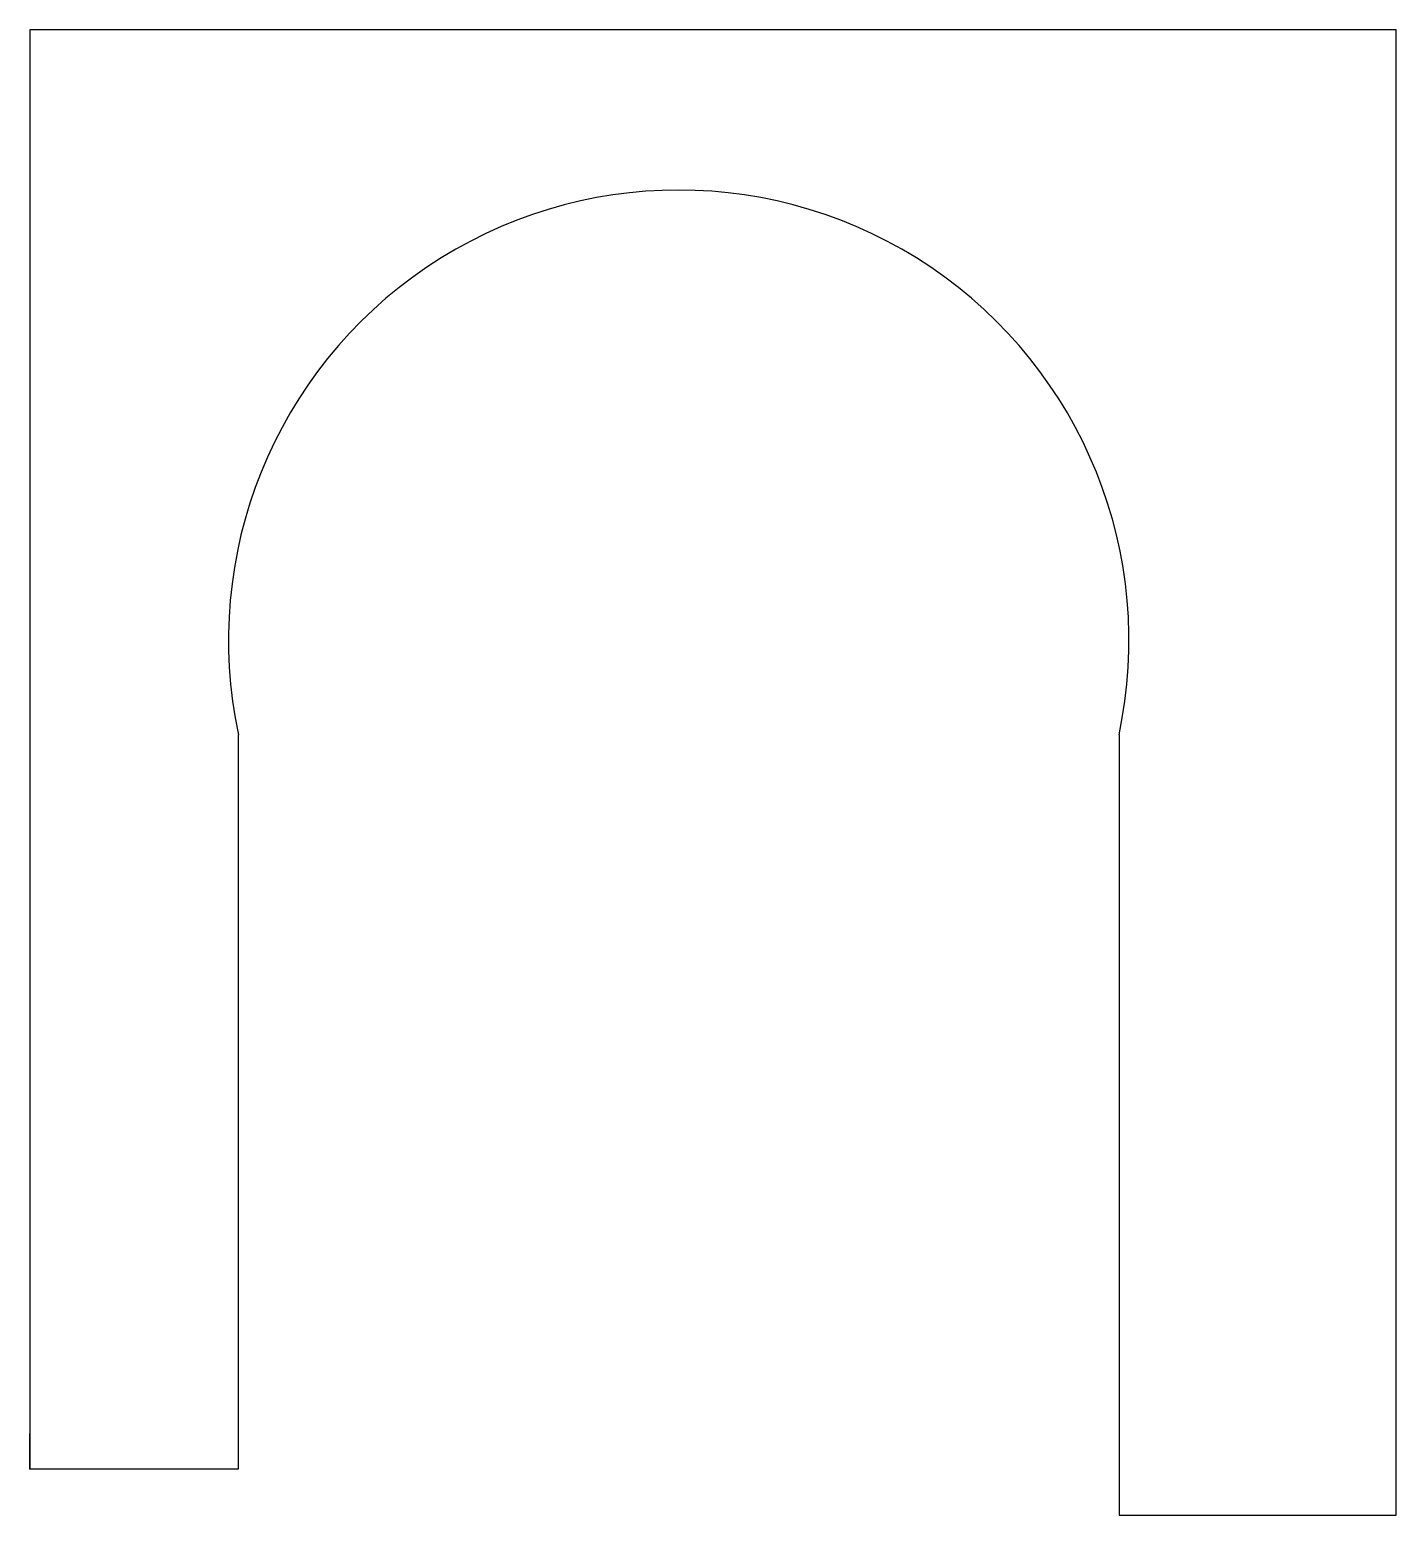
# Model space of a CAD drawing. Header units: millimetres. Extents: x 0 to 330, y -11 to 347.
import ezdxf

# ---------------------------------------------------------------- set-up
doc = ezdxf.new("R2010")
doc.units = ezdxf.units.MM
doc.header["$PDSIZE"] = -1

msp = doc.modelspace()

# ---------------------------------------------------------------- linework, layer by layer
at = {"color": 7, "linetype": 'Continuous', "lineweight": 25}
for p, q in [((329.81, 347.3), (0, 347.3)), ((0, 347.3), (0, 0)), ((329.81, -11.23), (329.81, 347.3)), ((50.38, 0), (50.38, 177.14)), ((262.9, 177.14), (262.9, -11.23)), ((0, 0), (50.38, 0)), ((262.9, -11.23), (329.81, -11.23))]:
    msp.add_line(p, q, dxfattribs=at)
at = {"color": 7, "linetype": 'Continuous'}
for q in [(0, 8.51), (4.26, 0)]:
    msp.add_line((0, 0), q, dxfattribs=at)
at = {"color": 7, "linetype": 'Continuous', "lineweight": 25}
msp.add_arc((156.64, 199.93), 108.67, 347.8963, 192.1037, dxfattribs=at)
at = {"color": 7, "linetype": 'Continuous'}
msp.add_point((0, 0), dxfattribs=at)

doc.saveas('drawing.dxf')
